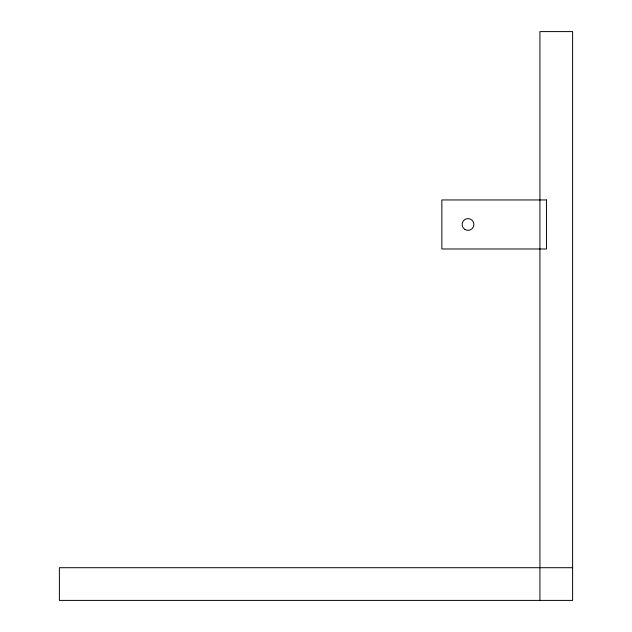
<?xml version="1.0" encoding="UTF-8"?>
<svg xmlns="http://www.w3.org/2000/svg" width="632" height="632" viewBox="0 0 632 632"><rect width="100%" height="100%" fill="white"/><g stroke="black" fill="none" stroke-linecap="round" stroke-linejoin="round"><path stroke-width="0.95" d="M572.616 567.71L59.384 567.71L59.384 600.4L572.616 600.4L572.616 31.6L539.926 31.6L539.926 600.4M546.459 199.949L441.855 199.949L441.855 248.984L546.459 248.984L546.459 199.949M465.065 229.566A5.886 5.886 0 0 0 473.889 224.471A5.886 5.886 0 0 0 465.065 219.375A5.886 5.886 0 0 0 465.065 229.566"/></g></svg>
